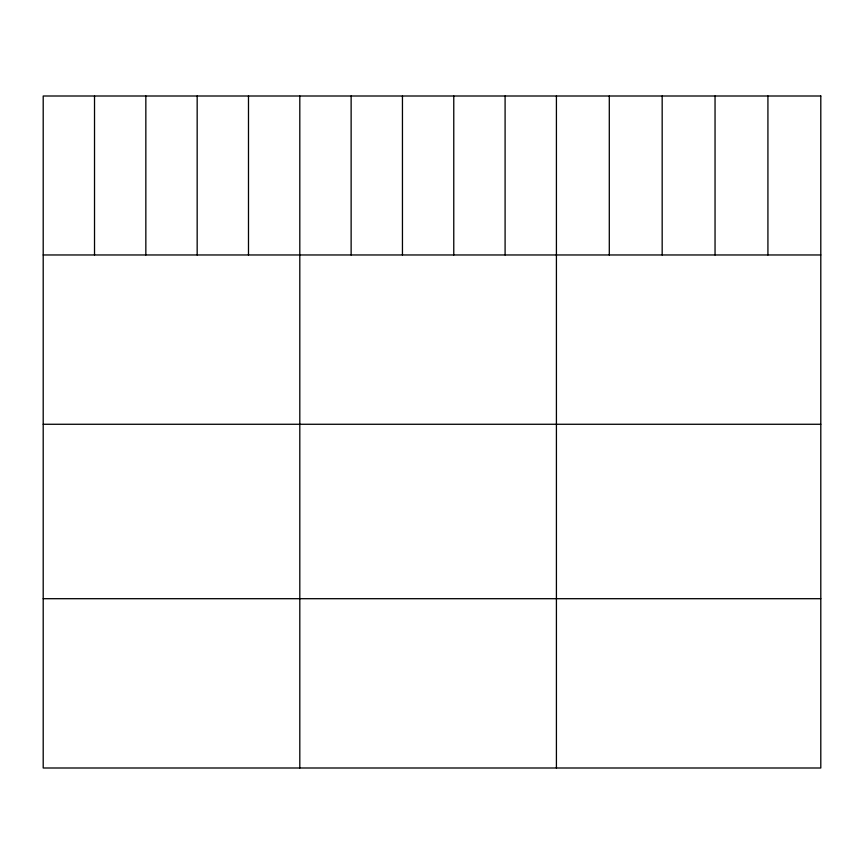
<?xml version="1.0" encoding="UTF-8"?>
<svg xmlns="http://www.w3.org/2000/svg" width="864" height="864" viewBox="0 0 864 864"><rect width="100%" height="100%" fill="white"/><g stroke="black" fill="none" stroke-linecap="round" stroke-linejoin="round"><path stroke-width="1.3" d="M43.2 254.966L820.8 254.966M43.2 424.267L820.8 424.267M43.2 598.698L820.8 598.698M767.923 96.001L767.923 254.966M715.046 96.001L715.046 254.966M662.17 96.001L662.17 254.966M609.293 96.001L609.293 254.966M556.416 96.001L556.416 767.999M505.094 96.001L505.094 254.966M453.773 96.001L453.773 254.966M402.451 96.001L402.451 254.966M351.13 96.001L351.13 254.966M299.808 96.001L299.808 767.999M248.486 96.001L248.486 254.966M197.165 96.001L197.165 254.966M145.843 96.001L145.843 254.966M94.522 96.001L94.522 254.966M820.8 96.001L43.2 96.001L43.2 767.999L820.8 767.999L820.8 96.001"/></g></svg>
